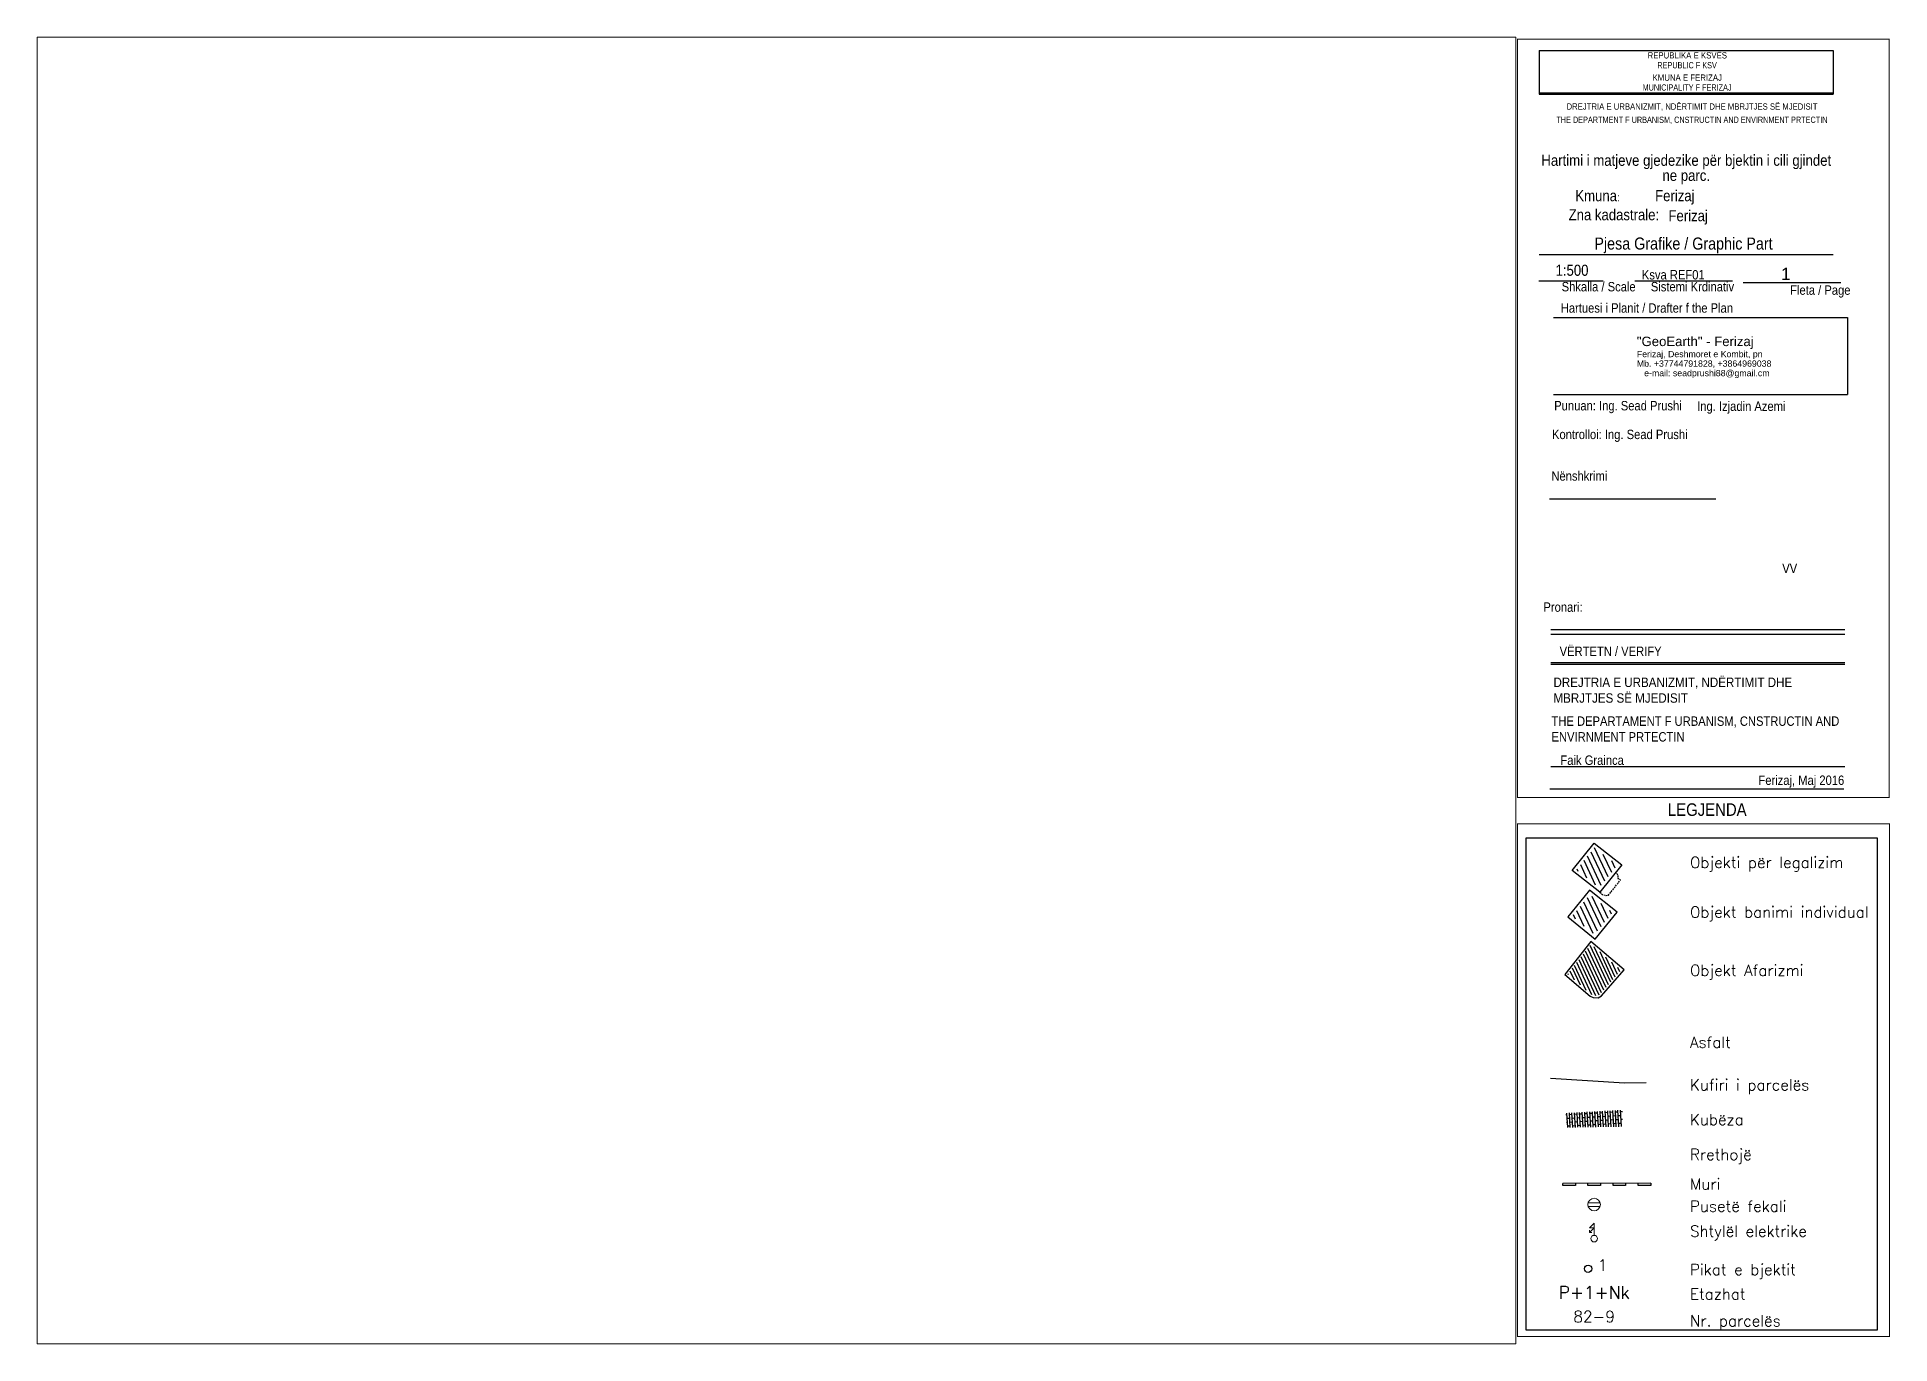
# Paper-space layout 'Situacioni' of a CAD drawing. Header units: metres, sheet in millimetres. Extents: x 0 to 295, y 0 to 208.
import ezdxf

# ---------------------------------------------------------------- set-up
doc = ezdxf.new("R2010")
doc.units = ezdxf.units.M
doc.linetypes.add('DASHED2', pattern=[0.375, 0.25, -0.125])
for name, color, linetype in [('_Korniza', 7, 'Continuous'), ('_LEGENDA', 250, 'Continuous'), ('Asfalt', 8, 'Continuous'), ('Etazha', 7, 'Continuous'), ('Korniza e jashtme', 7, 'Continuous'), ('Korniza txt', 7, 'Continuous'), ('Kubeza', 251, 'Continuous'), ('Kufiri i parceles', 7, 'Continuous'), ('Legjenda', 7, 'Continuous'), ('Muri', 24, 'Continuous'), ('Nr i parceles', 7, 'Continuous'), ('Objekt', 42, 'Continuous'), ('Parcele_baze', 7, 'Continuous'), ('Pikat e objektit', 7, 'Continuous'), ('Terase', 5, 'Continuous')]:
    doc.layers.add(name, color=color, linetype=linetype)
doc.styles.add('GENERATED_STYLE_2', font='arial.ttf')
doc.styles.add('GENERATED_STYLE_3', font='arial.ttf')
doc.styles.get("Standard").update_dxf_attribs({"font": 'simplex.shx'})

# ---------------------------------------------------------------- blocks, each defined once
blk = doc.blocks.new('Settling Basin - PK ujrat e zeza')
at = {"color": 21, "lineweight": 0, "flags": 128}
for points in [[(-0.95, 0.27), (0.96, 0.27)], [(-0.95, -0.33), (0.96, -0.33)]]:
    blk.add_lwpolyline(points, dxfattribs=at)
at = {"color": 21, "lineweight": 0}
blk.add_circle((0, 0), 1, dxfattribs=at)
blk = doc.blocks.new('Pole electricity_ Shtyllë Elekrike Druri - tension i lartë')
at = {"color": 1, "linetype": 'ByBlock', "lineweight": 0, "flags": 128}
for points in [[(0, 0.5), (0, 2.35), (-0.7, 1.65), (0, 1.65), (-0.7, 0.95)], [(-0.35, 0.95), (-0.7, 0.95), (-0.7, 1.3)]]:
    blk.add_lwpolyline(points, dxfattribs=at)
at = {"color": 1, "linetype": 'ByBlock', "lineweight": 0}
blk.add_circle((0, 0), 0.5, dxfattribs=at)

psp = doc.layouts.new('Situacioni')

# ---------------------------------------------------------------- hatches: boundary and pattern name
at = {"layer": 'Asfalt'}
h = psp.add_hatch(dxfattribs=at)
h.set_pattern_fill('AR-B816', color=256, scale=0.224409, angle=-48.1412)
h.set_pattern_definition([(311.8588498, (-1909272.38, 553027.2), (33.9624519, 30.4287645), []), (41.8588498, (-1909272.38, 553027.2), (3.5336873, 64.3912164), [45.5999764, -45.5999764])])
h.paths.add_polyline_path([(256.81, 47.97), (256.34, 49.96), (247.21, 49.72), (245.28, 49.74), (244.85, 49.99), (244.8, 50.92), (244.81, 51.25), (243.39, 51.22), (243.39, 51.17), (243.42, 50.04), (243.29, 49.69), (242.95, 49.47), (242.54, 49.43), (242.12, 49.42), (242.65, 47.62), (248.82, 47.75), (254.13, 47.91), (254.59, 47.64), (254.83, 46.87), (255.15, 45.6), (256.15, 45.54), (255.9, 46.74), (255.8, 47.48), (255.93, 47.87), (256.33, 47.96)])
at = {"layer": 'Kubeza'}
h = psp.add_hatch(dxfattribs=at)
h.set_pattern_fill('AR-BRSTD', color=256, scale=0.006, angle=273.1569)
h.set_pattern_definition([(273.156864657, (-5137377.33243, 1362499.56375), (0.405834013616, 0.02238316807), []), (3.156864657, (-5137377.33243, 1362499.56375), (0.37226345783, 0.63105810413), [0.4064508, -0.4064508])])
h.paths.add_polyline_path([(252.42, 34.81), (252.45, 37.45), (243.42, 36.95), (243.61, 34.67)])
at = {"layer": 'Objekt'}
h = psp.add_hatch(dxfattribs=at)
h.set_pattern_fill('ANSI31', color=1, scale=0.25, angle=70)
h.set_pattern_definition([(115, (-3756449.7731, -2346510.1652), (-0.71938180596, -0.33545324526), [])])
h.paths.add_polyline_path([(251.66, 76.42), (248.02, 79.22), (245.13, 75.65), (248.76, 72.82)])
h = psp.add_hatch(dxfattribs=at)
h.set_pattern_fill('ANSI31', color=42, scale=0.25, angle=70)
h.set_pattern_definition([(115, (-3756447.5084, -2346512.2996), (-0.71938180596, -0.33545324526), [])])
h.paths.add_polyline_path([(247.29, 71.76), (244.45, 68.26), (248.02, 65.35), (250.89, 68.87)])
h = psp.add_hatch(dxfattribs=at)
h.set_pattern_fill('ANSI31', color=42, scale=0.16, angle=70)
h.set_pattern_definition([(115, (-2404028.2753, -1501760.38635), (-0.460404355815, -0.21469007696), [])])
h.paths.add_polyline_path([(252.24, 59.7), (247.47, 63.85), (243.74, 59.07), (247.46, 55.84), (247.87, 55.67), (248.5, 55.63), (248.92, 55.89)])

# ---------------------------------------------------------------- linework, layer by layer
at = {"layer": '_Korniza', "const_width": 0.163}
psp.add_lwpolyline([(294.92, 207.98), (235.73, 207.98), (235.73, 87.21), (294.92, 87.21)], close=True, dxfattribs=at)
psp.add_lwpolyline([(294.95, 1.39), (294.95, 83.03), (235.76, 83.03), (235.76, 1.39), (294.95, 1.39)], dxfattribs=at)
at = {"layer": '_Korniza', "linetype": 'Continuous', "ltscale": 1000, "flags": 128}
psp.add_lwpolyline([(237.07, 2.46), (293.06, 2.46), (293.06, 80.73), (237.07, 80.73), (237.07, 2.46)], dxfattribs=at)
at = {"layer": '_LEGENDA', "linetype": 'Continuous', "ltscale": 1000}
for p, q in [((239.2, 206.19), (286.02, 206.19)), ((239.2, 199.41), (286.02, 199.41)), ((239.2, 199.19), (286.02, 199.19))]:
    psp.add_line(p, q, dxfattribs=at)
at = {"layer": '_LEGENDA', "linetype": 'Continuous', "ltscale": 1000, "flags": 128}
for points in [[(239.2, 206.19), (239.2, 199.19)], [(286.02, 206.19), (286.02, 199.19)]]:
    psp.add_lwpolyline(points, dxfattribs=at)
at = {"layer": 'Korniza txt', "linetype": 'Continuous', "ltscale": 1000}
for p, q in [((239.2, 173.68), (286.02, 173.68)), ((239.15, 169.47), (249.36, 169.47)), ((254.44, 169.47), (269.99, 169.47)), ((271.66, 169.23), (287.22, 169.23)), ((241.48, 163.64), (288.3, 163.64)), ((288.3, 163.64), (288.3, 156.11)), ((288.3, 156.11), (288.29, 151.4)), ((241.48, 151.4), (288.29, 151.4)), ((240.82, 134.77), (267.34, 134.77)), ((287.87, 113.9), (241.07, 113.9)), ((241.07, 113.21), (287.87, 113.21)), ((241.07, 108.69), (287.87, 108.69)), ((241.07, 108.47), (287.87, 108.47)), ((241.07, 92.17), (287.87, 92.17)), ((240.88, 88.58), (287.68, 88.58))]:
    psp.add_line(p, q, dxfattribs=at)
at = {"layer": 'Kufiri i parceles'}
psp.add_circle((246.98, 12.18), 0.582, dxfattribs=at)
at = {"layer": 'Muri', "flags": 128}
for points in [[(256.96, 25.78), (242.96, 25.77)], [(244.96, 25.77), (244.96, 25.45), (242.96, 25.45), (242.96, 25.77)], [(248.96, 25.78), (248.96, 25.46), (246.96, 25.46), (246.96, 25.78)], [(252.96, 25.78), (252.96, 25.46), (250.96, 25.46), (250.96, 25.78)], [(256.96, 25.78), (256.96, 25.46), (254.96, 25.46), (254.96, 25.78)]]:
    psp.add_lwpolyline(points, dxfattribs=at)
at = {"layer": 'Objekt', "color": 1, "flags": 128}
psp.add_lwpolyline([(247.94, 79.92), (252.37, 76.5), (248.84, 72.13), (244.42, 75.57)], close=True, dxfattribs=at)
at = {"layer": 'Objekt', "color": 42, "flags": 128}
psp.add_lwpolyline([(243.74, 68.19), (248.1, 64.65), (251.59, 68.95), (247.22, 72.46)], close=True, dxfattribs=at)
psp.add_lwpolyline([(252.7, 59.75), (247.42, 64.31), (243.3, 59.03), (247.29, 55.56), (247.8, 55.35), (248.58, 55.31), (249.13, 55.65), (252.7, 59.75)], dxfattribs=at)
at = {"layer": 'Parcele_baze', "flags": 128}
psp.add_lwpolyline([(240.99, 42.53), (252.8, 41.79), (256.23, 41.82)], dxfattribs=at)
at = {"layer": 'Terase', "color": 4, "linetype": 'DASHED2', "elevation": 0.5, "flags": 128}
psp.add_lwpolyline([(248.84, 72.13), (249.29, 71.78), (249.85, 71.63), (250.22, 71.65), (252.12, 74.06), (251.75, 74.36), (251.78, 74.75), (251.63, 75.03), (251.37, 75.27)], dxfattribs=at)

# ---------------------------------------------------------------- block references
at = {"layer": 'Legjenda'}
psp.add_blockref('Settling Basin - PK ujrat e zeza', (247.94, 22.4), dxfattribs=at)
at = {"layer": 'Legjenda', "color": 1, "xscale": 1.052631575391474, "yscale": 1.052631575391474, "zscale": 1.052631575391474}
psp.add_blockref('Pole electricity_ Shtyllë Elekrike Druri - tension i lartë', (247.94, 16.97), dxfattribs=at)

# ---------------------------------------------------------------- texts
at = {"layer": 'Etazha', "insert": (247.94, 8.41), "char_height": 2, "attachment_point": 5}
psp.add_mtext_dynamic_manual_height_columns('P+1+Nk', width=2.1559, gutter_width=1, heights=[0], dxfattribs=at)
at = {"layer": 'Korniza txt', "linetype": 'Continuous', "lineweight": 18}
for s, insert, char_height, attachment_point, style in [('{\\W0.89;REPUBLIKA E KSVËS}', (262.77, 205.9), 1, 2, 'GENERATED_STYLE_2'), ('{\\W0.83;REPUBLIC F KSV }', (262.74, 204.33), 1, 2, 'GENERATED_STYLE_2'), ('{\\W0.83;MUNICIPALITY F FERIZAJ}', (262.74, 200.78), 1, 2, 'GENERATED_STYLE_2'), ('{\\W0.89;KMUNA E FERIZAJ}', (262.77, 202.35), 1, 2, 'GENERATED_STYLE_2'), ('{\\W0.88;DREJTRIA E URBANIZMIT, NDËRTIMIT DHE MBRJTJES SË MJEDISIT}', (263.53, 197.75), 1, 2, 'GENERATED_STYLE_2'), ('{\\W0.83;THE DEPARTMENT F URBANISM, CNSTRUCTIN AND ENVIRNMENT PRTECTIN}', (263.51, 195.64), 1, 2, 'GENERATED_STYLE_2'), ('{\\H1.3613x;\\W0.85;Kmuna\\H0.73459x;:}', (248.48, 183.93), 1.2966, 2, 'GENERATED_STYLE_2'), ('{\\W0.85;Ferizaj}', (260.79, 183.93), 1.76, 2, 'GENERATED_STYLE_2'), ('{\\W0.85;Zna kadastrale:}', (251.09, 180.9), 1.76, 2, 'GENERATED_STYLE_2'), ('{\\W0.85;Ferizaj}', (262.91, 180.74), 1.76, 2, 'GENERATED_STYLE_2'), ('{\\W0.85;Pjesa Grafike / \\C253;\\c9605778;Graphic Part }', (262.17, 176.39), 1.9197, 2, 'GENERATED_STYLE_2'), ('{\\W0.85;1:500}', (244.42, 172.06), 1.7654, 2, 'GENERATED_STYLE_2'), ('{\\W0.85;Ksva REF01}', (260.54, 171.21), 1.5, 2, 'GENERATED_STYLE_2'), ('1', (278.46, 171.58), 1.97, 2, 'GENERATED_STYLE_2'), ('{\\W0.85;Shkalla / \\C253;\\c9605778;Scale }', (242.77, 169.31), 1.5, 1, 'GENERATED_STYLE_2'), ('{\\W0.85;Sistemi Krdinativ}', (256.97, 169.31), 1.5, 1, 'GENERATED_STYLE_2'), ('{\\W0.85;Fleta / \\C253;\\c9605778;Page }', (279.15, 168.77), 1.5, 1, 'GENERATED_STYLE_2'), ('{\\W0.85;Hartuesi i Planit / Drafter f the Plan }', (242.63, 165.92), 1.5, 1, 'GENERATED_STYLE_2'), ('{\\W0.85;Punuan: Ing. Sead Prushi}', (241.59, 150.36), 1.5, 1, 'GENERATED_STYLE_2'), ('{\\W0.85;              Ing. Izjadin Azemi}', (257.42, 150.28), 1.5, 1, 'GENERATED_STYLE_2'), ('{\\W0.85;Kontrolloi: Ing. Sead Prushi}', (241.24, 145.79), 1.5, 1, 'GENERATED_STYLE_2'), ('{\\W0.85;Nënshkrimi}', (241.14, 139.17), 1.5, 1, 'GENERATED_STYLE_2'), ('{\\W0.85;VV}', (277.89, 124.45), 1.5, 1, 'GENERATED_STYLE_2'), ('{\\W0.85;Pronari: }', (239.87, 118.29), 1.5, 1, 'GENERATED_STYLE_2'), ('{\\W0.85;VËRTETN / \\C252;\\c9605778;VERIFY }', (242.45, 111.25), 1.5, 1, 'GENERATED_STYLE_2'), ('{\\W0.88;DREJTRIA E URBANIZMIT, NDËRTIMIT DHE \\PMBRJTJES SË MJEDISIT}', (241.47, 106.31), 1.5, 1, 'GENERATED_STYLE_2'), ('{\\W0.85;Faik Grainca}', (242.58, 93.91), 1.5, 1, 'GENERATED_STYLE_3'), ('{\\fArial CE|b0|i0|c238|p34;\\W0.85;Ferizaj\\H1.0001x;, \\fArial CE|b0|i0|c0|p34;Maj 2016}', (287.76, 90.72), 1.5, 3, 'GENERATED_STYLE_3')]:
    psp.add_mtext(s, dxfattribs=dict(at, insert=insert, char_height=char_height, attachment_point=attachment_point, style=style))
at = {"layer": 'Korniza txt', "linetype": 'Continuous', "lineweight": 18, "style": 'GENERATED_STYLE_2'}
for s, insert, char_height, width, attachment_point, line_spacing_factor in [('{\\W0.85;Hartimi i matjeve gjedezike për bjektin i cili gjindet ne parc. }', (262.61, 189.57), 1.7654, 46.4367, 2, 0.816281), ('"GeoEarth" - Ferizaj\\P{\\H0.6664x;Ferizaj, Deshmoret e Kombit, pn\\PMb. +37744791828, +3864969038                                              e-mail: seadprushi88@gmail.cm}', (254.74, 160.6), 1.5, 37.9273, 1, 0.908299)]:
    psp.add_mtext(s, dxfattribs=dict(at, insert=insert, char_height=char_height, width=width, attachment_point=attachment_point, line_spacing_factor=line_spacing_factor))
at = {"layer": 'Korniza txt', "color": 252, "linetype": 'Continuous', "lineweight": 18, "insert": (241.16, 100.13), "char_height": 1.5, "attachment_point": 1, "style": 'GENERATED_STYLE_3'}
psp.add_mtext('{\\fArial CE|b0|i0|c238|p34;\\W0.85;\\C252;\\c9605778;THE DEPARTAMENT F URBANISM, CNSTRUCTIN AND \\fArial CE|b0|i0|c0|p34;\\P\\fArial CE|b0|i0|c238|p34;ENVIRNMENT PRTECTIN}', dxfattribs=at)
at = {"layer": 'Legjenda', "linetype": 'Continuous', "lineweight": 18, "insert": (265.95, 86.29), "char_height": 2, "width": 46.4367, "attachment_point": 2, "line_spacing_factor": 0.816281, "style": 'GENERATED_STYLE_2'}
psp.add_mtext('{\\W0.85;LEGJENDA}', dxfattribs=at)
at = {"layer": 'Legjenda', "lineweight": 15, "char_height": 1.765, "attachment_point": 1}
for s, insert, width in [('Objekti për legalizim', (263.2, 77.77), 25.0255), ('Objekt banimi individual', (263.2, 69.86), 28.7073), ('Objekt Afarizmi', (263.2, 60.58), 28.7073), ('Asfalt', (263.2, 49.13), 21.273), ('Kufiri i parcelës', (263.2, 42.34), 21.273), ('Kubëza', (263.2, 36.81), 21.273), ('Rrethojë', (263.2, 31.25), 21.273), ('Muri', (263.2, 26.54), 21.273), ('Pusetë fekali', (263.2, 23.01), 21.273), ('Shtylël elektrike', (263.2, 19.05), 21.273), ('Pikat e bjektit', (263.2, 12.93), 21.273), ('Etazhat', (263.2, 9.04), 21.273), ('Nr. parcelës', (263.2, 4.77), 21.273)]:
    psp.add_mtext(s, dxfattribs=dict(at, insert=insert, width=width))
at = {"layer": 'Nr i parceles', "insert": (247.94, 4.55), "char_height": 1.8, "attachment_point": 5}
psp.add_mtext_dynamic_manual_height_columns('82-9', width=4.3653, gutter_width=1, heights=[0], dxfattribs=at)
at = {"layer": 'Pikat e objektit', "insert": (248.51, 13.66), "char_height": 1.8, "attachment_point": 1}
psp.add_mtext_dynamic_manual_height_columns('1', width=0.3766, gutter_width=1, heights=[0], dxfattribs=at)

# ---------------------------------------------------------------- viewports
at = {"layer": 'Korniza e jashtme', "view_target_point": (370776.427, 310629.57)}
psp.add_viewport(center=(117.77, 104.26), size=(235.4, 208.1095), view_center_point=(7142625.82, 4382547.135), view_height=104.05473, dxfattribs=at)

doc.saveas('drawing.dxf')
